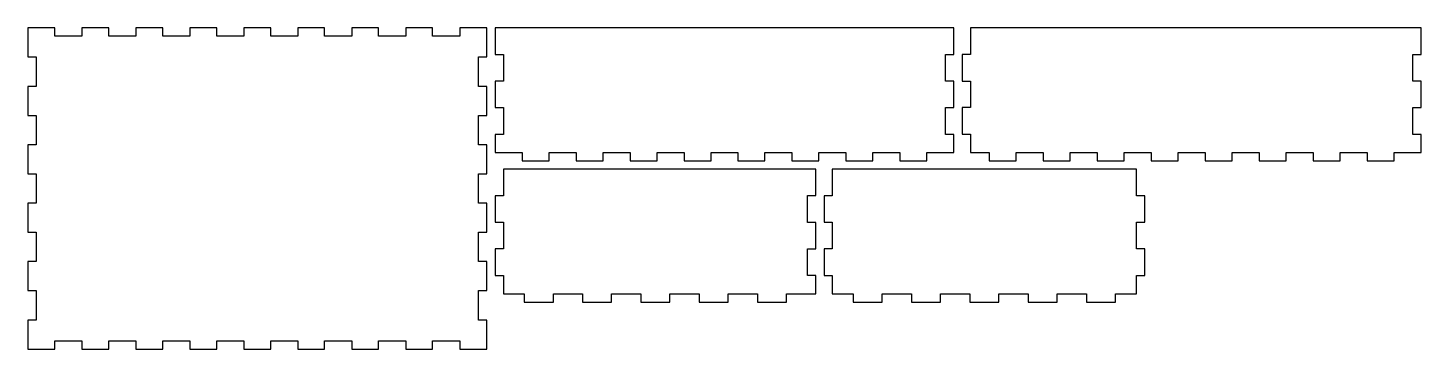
# Model space of a CAD drawing. Header units: millimetres. Extents: x 5 to 509, y 279 to 395.
import ezdxf

# ---------------------------------------------------------------- set-up
doc = ezdxf.new("R2010")
doc.units = ezdxf.units.MM
doc.layers.add('CUT', color=1, linetype='CONTINUOUS')

msp = doc.modelspace()

# ---------------------------------------------------------------- linework, layer by layer
at = {"layer": 'CUT'}
for points in [[(5, 279), (14.7147, 279), (14.7147, 282), (24.5794, 282), (24.5794, 279), (34.2441, 279), (34.2441, 282), (44.1088, 282), (44.1088, 279), (53.7735, 279), (53.7735, 282), (63.6382, 282), (63.6382, 279), (73.3029, 279), (73.3029, 282), (83.1676, 282), (83.1676, 279), (92.8324, 279), (92.8324, 282), (102.6971, 282), (102.6971, 279), (112.3618, 279), (112.3618, 282), (122.2265, 282), (122.2265, 279), (131.8912, 279), (131.8912, 282), (141.7559, 282), (141.7559, 279), (151.4206, 279), (151.4206, 282), (161.2853, 282), (161.2853, 279), (171, 279), (171, 289.4955), (168, 289.4955), (168, 300.1409), (171, 300.1409), (171, 310.5864), (168, 310.5864), (168, 321.2318), (171, 321.2318), (171, 331.6773), (168, 331.6773), (168, 342.3227), (171, 342.3227), (171, 352.7682), (168, 352.7682), (168, 363.4136), (171, 363.4136), (171, 373.8591), (168, 373.8591), (168, 384.5045), (171, 384.5045), (171, 395), (161.2853, 395), (161.2853, 392), (151.4206, 392), (151.4206, 395), (141.7559, 395), (141.7559, 392), (131.8912, 392), (131.8912, 395), (122.2265, 395), (122.2265, 392), (112.3618, 392), (112.3618, 395), (102.6971, 395), (102.6971, 392), (92.8324, 392), (92.8324, 395), (83.1676, 395), (83.1676, 392), (73.3029, 392), (73.3029, 395), (63.6382, 395), (63.6382, 392), (53.7735, 392), (53.7735, 395), (44.1088, 395), (44.1088, 392), (34.2441, 392), (34.2441, 395), (24.5794, 395), (24.5794, 392), (14.7147, 392), (14.7147, 395), (5, 395), (5, 384.5045), (8, 384.5045), (8, 373.8591), (5, 373.8591), (5, 363.4136), (8, 363.4136), (8, 352.7682), (5, 352.7682), (5, 342.3227), (8, 342.3227), (8, 331.6773), (5, 331.6773), (5, 321.2318), (8, 321.2318), (8, 310.5864), (5, 310.5864), (5, 300.1409), (8, 300.1409), (8, 289.4955), (5, 289.4955)], [(174, 350), (183.7647, 350), (183.7647, 347), (193.5294, 347), (193.5294, 350), (203.2941, 350), (203.2941, 347), (213.0588, 347), (213.0588, 350), (222.8235, 350), (222.8235, 347), (232.5882, 347), (232.5882, 350), (242.3529, 350), (242.3529, 347), (252.1176, 347), (252.1176, 350), (261.8824, 350), (261.8824, 347), (271.6471, 347), (271.6471, 350), (281.4118, 350), (281.4118, 347), (291.1765, 347), (291.1765, 350), (300.9412, 350), (300.9412, 347), (310.7059, 347), (310.7059, 350), (320.4706, 350), (320.4706, 347), (330.2353, 347), (330.2353, 350), (340, 350), (340, 356.55), (337, 356.55), (337, 366.25), (340, 366.25), (340, 375.75), (337, 375.75), (337, 385.45), (340, 385.45), (340, 395), (174, 395), (174, 385.45), (177, 385.45), (177, 375.75), (174, 375.75), (174, 366.25), (177, 366.25), (177, 356.55), (174, 356.55)], [(346, 350), (352.7647, 350), (352.7647, 347), (362.5294, 347), (362.5294, 350), (372.2941, 350), (372.2941, 347), (382.0588, 347), (382.0588, 350), (391.8235, 350), (391.8235, 347), (401.5882, 347), (401.5882, 350), (411.3529, 350), (411.3529, 347), (421.1176, 347), (421.1176, 350), (430.8824, 350), (430.8824, 347), (440.6471, 347), (440.6471, 350), (450.4118, 350), (450.4118, 347), (460.1765, 347), (460.1765, 350), (469.9412, 350), (469.9412, 347), (479.7059, 347), (479.7059, 350), (489.4706, 350), (489.4706, 347), (499.2353, 347), (499.2353, 350), (509, 350), (509, 356.55), (506, 356.55), (506, 366.25), (509, 366.25), (509, 375.75), (506, 375.75), (506, 385.45), (509, 385.45), (509, 395), (346, 395), (346, 385.4), (343, 385.4), (343, 375.8), (346, 375.8), (346, 366.2), (343, 366.2), (343, 356.6), (346, 356.6)], [(177, 299), (184.5455, 299), (184.5455, 296), (195.0909, 296), (195.0909, 299), (205.6364, 299), (205.6364, 296), (216.1818, 296), (216.1818, 299), (226.7273, 299), (226.7273, 296), (237.2727, 296), (237.2727, 299), (247.8182, 299), (247.8182, 296), (258.3636, 296), (258.3636, 299), (268.9091, 299), (268.9091, 296), (279.4545, 296), (279.4545, 299), (290, 299), (290, 305.55), (287, 305.55), (287, 315.25), (290, 315.25), (290, 324.75), (287, 324.75), (287, 334.45), (290, 334.45), (290, 344), (177, 344), (177, 334.4), (174, 334.4), (174, 324.8), (177, 324.8), (177, 315.2), (174, 315.2), (174, 305.6), (177, 305.6)], [(296, 299), (303.5455, 299), (303.5455, 296), (314.0909, 296), (314.0909, 299), (324.6364, 299), (324.6364, 296), (335.1818, 296), (335.1818, 299), (345.7273, 299), (345.7273, 296), (356.2727, 296), (356.2727, 299), (366.8182, 299), (366.8182, 296), (377.3636, 296), (377.3636, 299), (387.9091, 299), (387.9091, 296), (398.4545, 296), (398.4545, 299), (406, 299), (406, 305.6), (409, 305.6), (409, 315.2), (406, 315.2), (406, 324.8), (409, 324.8), (409, 334.4), (406, 334.4), (406, 344), (296, 344), (296, 334.4), (293, 334.4), (293, 324.8), (296, 324.8), (296, 315.2), (293, 315.2), (293, 305.6), (296, 305.6)]]:
    msp.add_lwpolyline(points, close=True, dxfattribs=at)

doc.saveas('drawing.dxf')
